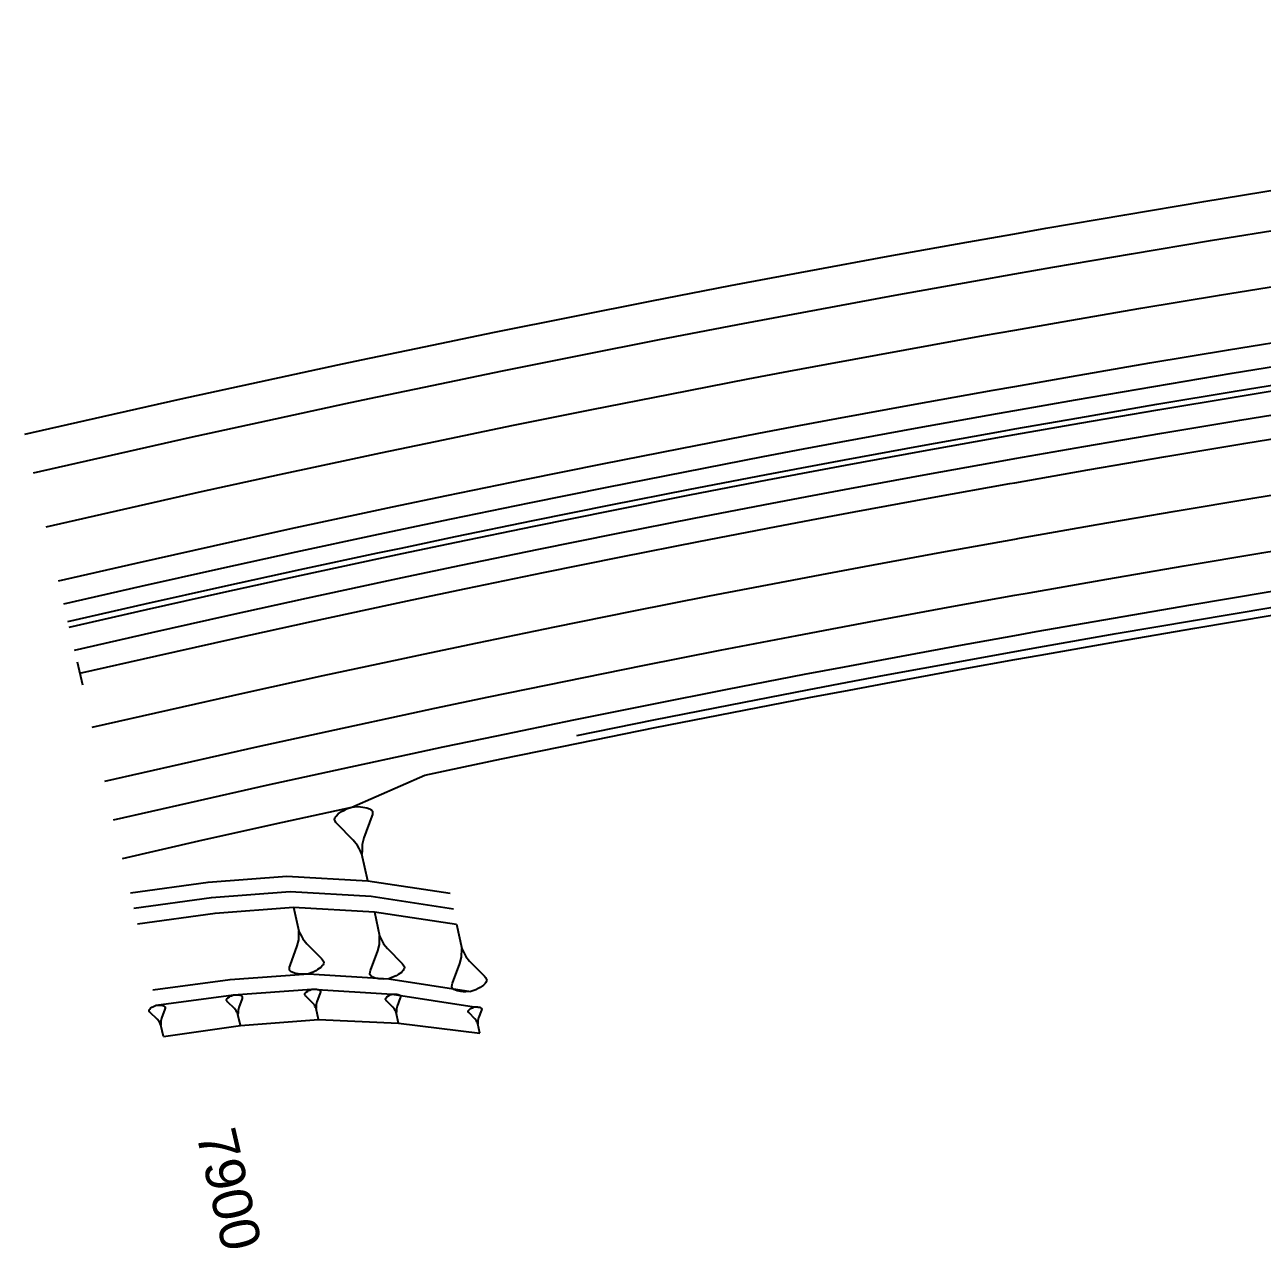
# Model space of a CAD drawing. Extents: x 388537 to 389570, y 804803 to 804975.
# Drawn here: x 388537.4 to 388615.6, y 804892.9 to 804970.3 of the extents above; entities that cross this region are included whole.
import ezdxf
from ezdxf.enums import TextEntityAlignment as Align

# ---------------------------------------------------------------- set-up
doc = ezdxf.new("R2010")
doc.units = 0
doc.layers.get('0').update_dxf_attribs({"linetype": 'CONTINUOUS'})
doc.styles.add('ARIAL', font='ARIAL.FON')

msp = doc.modelspace()

# ---------------------------------------------------------------- linework, layer by layer
at = {"color": 3}
msp.add_line((388540.743, 804930.0575), (388541.0798, 804928.5958), dxfattribs=at)
at = {"color": 7}
for p, q in [((388557.01, 804920.0867), (388557.0372, 804920.1931)), ((388557.0372, 804920.1931), (388557.0748, 804920.2515)), ((388557.0748, 804920.2515), (388557.1124, 804920.31)), ((388557.1124, 804920.31), (388557.2355, 804920.4372)), ((388557.2355, 804920.4372), (388557.4547, 804920.5853)), ((388557.4547, 804920.5853), (388557.5883, 804920.6646)), ((388557.5883, 804920.6646), (388557.7698, 804920.7543)), ((388557.7698, 804920.7543), (388558.0954, 804920.8752)), ((388558.0954, 804920.8752), (388558.4419, 804920.9002)), ((388558.4419, 804920.9002), (388558.6443, 804920.8939)), ((388558.6443, 804920.8939), (388558.7987, 804920.8772)), ((388558.7987, 804920.8772), (388559.0596, 804920.8333)), ((388559.3766, 804920.2989), (388558.8692, 804918.9322)), ((388559.0596, 804920.8333), (388559.2244, 804920.7685)), ((388559.2244, 804920.7685), (388559.2828, 804920.7309)), ((388559.2828, 804920.7309), (388559.3412, 804920.6934)), ((388559.3412, 804920.6934), (388559.4101, 804920.6078)), ((388559.4038, 804920.4054), (388559.3766, 804920.2989)), ((388559.4205, 804920.5598), (388559.4038, 804920.4054)), ((388559.4101, 804920.6078), (388559.4205, 804920.5598)), ((388557.0205, 804920.0387), (388557.01, 804920.0867)), ((388557.0997, 804919.9051), (388557.0205, 804920.0387)), ((388557.1686, 804919.8195), (388557.0997, 804919.9051)), ((388558.1971, 804918.7862), (388557.1686, 804919.8195)), ((388558.4725, 804918.4439), (388558.1971, 804918.7862)), ((388558.8692, 804918.9322), (388558.7605, 804918.5065)), ((388558.5622, 804918.2623), (388558.4725, 804918.4439)), ((388558.6519, 804918.0808), (388558.5622, 804918.2623)), ((388558.7416, 804917.8992), (388558.6519, 804918.0808)), ((388558.7479, 804918.1016), (388558.7416, 804917.8992)), ((388559.1064, 804916.2191), (388558.7416, 804917.8992)), ((388558.7542, 804918.304), (388558.7479, 804918.1016)), ((388558.7605, 804918.5065), (388558.7542, 804918.304)), ((388554.4258, 804914.5573), (388554.7628, 804913.036)), ((388559.5307, 804914.2647), (388559.8626, 804912.7361)), ((388564.7295, 804913.4755), (388565.0561, 804911.9401)), ((388554.6511, 804912.0993), (388554.748, 804912.4855)), ((388554.748, 804912.4855), (388554.7529, 804912.669)), ((388554.7529, 804912.669), (388554.7578, 804912.8525)), ((388554.7578, 804912.8525), (388554.7628, 804913.036)), ((388554.7628, 804913.036), (388554.8448, 804912.8718)), ((388554.8448, 804912.8718), (388554.9268, 804912.7075)), ((388554.9268, 804912.7075), (388555.0087, 804912.5433)), ((388555.0087, 804912.5433), (388555.2596, 804912.2341)), ((388559.8454, 804912.1836), (388559.8511, 804912.3678)), ((388559.8511, 804912.3678), (388559.8568, 804912.552)), ((388559.8568, 804912.552), (388559.8626, 804912.7361)), ((388559.8626, 804912.7361), (388559.9442, 804912.5709)), ((388559.9442, 804912.5709), (388560.0258, 804912.4057)), ((388560.0258, 804912.4057), (388560.1074, 804912.2405)), ((388554.1964, 804910.8586), (388554.6511, 804912.0993)), ((388555.2596, 804912.2341), (388556.1958, 804911.3016)), ((388559.2848, 804910.5528), (388559.7465, 804911.7963)), ((388559.7465, 804911.7963), (388559.8454, 804912.1836)), ((388560.1074, 804912.2405), (388560.3579, 804911.9291)), ((388560.3579, 804911.9291), (388561.2937, 804910.989)), ((388565.0364, 804911.3857), (388565.043, 804911.5705)), ((388565.043, 804911.5705), (388565.0495, 804911.7553)), ((388565.0495, 804911.7553), (388565.0561, 804911.9401)), ((388565.0561, 804911.9401), (388565.1373, 804911.774)), ((388565.1373, 804911.774), (388565.2184, 804911.6078)), ((388565.2184, 804911.6078), (388565.2996, 804911.4417)), ((388554.1576, 804910.622), (388554.1722, 804910.7621)), ((388554.1722, 804910.7621), (388554.1964, 804910.8586)), ((388556.1375, 804910.7415), (388555.9394, 804910.6064)), ((388556.2486, 804910.8573), (388556.1375, 804910.7415)), ((388556.1958, 804911.3016), (388556.2585, 804911.2243)), ((388556.2825, 804910.9104), (388556.2486, 804910.8573)), ((388556.2585, 804911.2243), (388556.3309, 804911.1035)), ((388556.3163, 804910.9635), (388556.2825, 804910.9104)), ((388556.3405, 804911.06), (388556.3163, 804910.9635)), ((388556.3309, 804911.1035), (388556.3405, 804911.06)), ((388561.2937, 804910.989), (388561.3564, 804910.9111)), ((388561.3564, 804910.9111), (388561.4285, 804910.7896)), ((388561.438, 804910.7459), (388561.4133, 804910.6491)), ((388561.4285, 804910.7896), (388561.438, 804910.7459)), ((388564.467, 804909.7514), (388564.9356, 804910.9974)), ((388564.9356, 804910.9974), (388565.0364, 804911.3857)), ((388565.2996, 804911.4417), (388565.5498, 804911.128)), ((388565.5498, 804911.128), (388566.485, 804910.1806)), ((388554.1673, 804910.5786), (388554.1576, 804910.622)), ((388554.23, 804910.5013), (388554.1673, 804910.5786)), ((388554.2831, 804910.4674), (388554.23, 804910.5013)), ((388554.3362, 804910.4336), (388554.2831, 804910.4674)), ((388554.4858, 804910.3756), (388554.3362, 804910.4336)), ((388554.7224, 804910.3368), (388554.4858, 804910.3756)), ((388554.8624, 804910.3222), (388554.7224, 804910.3368)), ((388555.0459, 804910.3173), (388554.8624, 804910.3222)), ((388555.3598, 804910.3412), (388555.0459, 804910.3173)), ((388555.6544, 804910.4521), (388555.3598, 804910.3412)), ((388555.8187, 804910.5341), (388555.6544, 804910.4521)), ((388555.9394, 804910.6064), (388555.8187, 804910.5341)), ((388559.2449, 804910.3155), (388559.2601, 804910.456)), ((388559.2544, 804910.2718), (388559.2449, 804910.3155)), ((388559.317, 804910.1939), (388559.2544, 804910.2718)), ((388559.2601, 804910.456), (388559.2848, 804910.5528)), ((388559.3702, 804910.1598), (388559.317, 804910.1939)), ((388559.4233, 804910.1256), (388559.3702, 804910.1598)), ((388559.5733, 804910.0667), (388559.4233, 804910.1256)), ((388559.8106, 804910.0267), (388559.5733, 804910.0667)), ((388559.9511, 804910.0115), (388559.8106, 804910.0267)), ((388560.1353, 804910.0058), (388559.9511, 804910.0115)), ((388560.4505, 804910.0285), (388560.1353, 804910.0058)), ((388560.7467, 804910.1385), (388560.4505, 804910.0285)), ((388560.9119, 804910.2201), (388560.7467, 804910.1385)), ((388561.0334, 804910.2922), (388560.9119, 804910.2201)), ((388561.2328, 804910.427), (388561.0334, 804910.2922)), ((388561.3449, 804910.5428), (388561.2328, 804910.427)), ((388561.3791, 804910.5959), (388561.3449, 804910.5428)), ((388561.4133, 804910.6491), (388561.3791, 804910.5959)), ((388566.485, 804910.1806), (388566.5475, 804910.1022)), ((388566.5475, 804910.1022), (388566.6194, 804909.9799)), ((388566.6194, 804909.9799), (388566.6287, 804909.936)), ((388555.1741, 804909.1314), (388555.2244, 804909.1838)), ((388555.2244, 804909.1838), (388555.3139, 804909.2449)), ((388555.3139, 804909.2449), (388555.3686, 804909.2777)), ((388555.3686, 804909.2777), (388555.4428, 804909.3147)), ((388555.4428, 804909.3147), (388555.5761, 804909.3649)), ((388555.5761, 804909.3649), (388555.7181, 804909.3757)), ((388555.7181, 804909.3757), (388555.8011, 804909.3735)), ((388555.8011, 804909.3735), (388555.8644, 804909.3669)), ((388555.8644, 804909.3669), (388555.9714, 804909.3493)), ((388555.9714, 804909.3493), (388556.0391, 804909.3231)), ((388556.0391, 804909.3231), (388556.0631, 804909.3078)), ((388556.0631, 804909.3078), (388556.0871, 804909.2925)), ((388556.0871, 804909.2925), (388556.1155, 804909.2575)), ((388556.1133, 804909.1745), (388556.1023, 804909.1308)), ((388556.1199, 804909.2379), (388556.1133, 804909.1745)), ((388556.1155, 804909.2575), (388556.1199, 804909.2379)), ((388564.4259, 804909.5134), (388564.4418, 804909.6543)), ((388564.4352, 804909.4695), (388564.4259, 804909.5134)), ((388564.4977, 804909.3911), (388564.4352, 804909.4695)), ((388564.4418, 804909.6543), (388564.467, 804909.7514)), ((388564.551, 804909.3565), (388564.4977, 804909.3911)), ((388564.6042, 804909.322), (388564.551, 804909.3565)), ((388564.7544, 804909.2623), (388564.6042, 804909.322)), ((388564.9924, 804909.2212), (388564.7544, 804909.2623)), ((388565.1334, 804909.2053), (388564.9924, 804909.2212)), ((388565.3182, 804909.1988), (388565.1334, 804909.2053)), ((388565.6346, 804909.2202), (388565.3182, 804909.1988)), ((388565.9324, 804909.3294), (388565.6346, 804909.2202)), ((388566.0985, 804909.4106), (388565.9324, 804909.3294)), ((388566.2208, 804909.4824), (388566.0985, 804909.4106)), ((388566.4215, 804909.6168), (388566.2208, 804909.4824)), ((388566.5344, 804909.7326), (388566.4215, 804909.6168)), ((388566.5689, 804909.7858), (388566.5344, 804909.7326)), ((388566.6035, 804909.839), (388566.5689, 804909.7858)), ((388566.6287, 804909.936), (388566.6035, 804909.839)), ((388550.1797, 804908.6761), (388550.1906, 804908.7205)), ((388550.1842, 804908.6561), (388550.1797, 804908.6761)), ((388550.2176, 804908.6008), (388550.1842, 804908.6561)), ((388550.1906, 804908.7205), (388550.206, 804908.7449)), ((388550.206, 804908.7449), (388550.2215, 804908.7694)), ((388550.2466, 804908.5654), (388550.2176, 804908.6008)), ((388550.2215, 804908.7694), (388550.2723, 804908.8228)), ((388550.6785, 804908.1387), (388550.2466, 804908.5654)), ((388550.2723, 804908.8228), (388550.3631, 804908.8853)), ((388550.3631, 804908.8853), (388550.4184, 804908.9187)), ((388550.4184, 804908.9187), (388550.4937, 804908.9567)), ((388550.4937, 804908.9567), (388550.6289, 804909.0082)), ((388550.6289, 804909.0082), (388550.773, 804909.0198)), ((388550.773, 804909.0198), (388550.8573, 804909.0179)), ((388550.8573, 804909.0179), (388550.9217, 804909.0115)), ((388550.9217, 804909.0115), (388551.0305, 804908.9941)), ((388551.1644, 804908.7728), (388550.9579, 804908.2018)), ((388551.0305, 804908.9941), (388551.0993, 804908.9678)), ((388551.0993, 804908.9678), (388551.1238, 804908.9523)), ((388551.1238, 804908.9523), (388551.1483, 804908.9369)), ((388551.1483, 804908.9369), (388551.1772, 804908.9015)), ((388551.1753, 804908.8172), (388551.1644, 804908.7728)), ((388551.1817, 804908.8815), (388551.1753, 804908.8172)), ((388551.1772, 804908.9015), (388551.1817, 804908.8815)), ((388555.1325, 804909.0397), (388555.1435, 804909.0834)), ((388555.1369, 804909.0201), (388555.1325, 804909.0397)), ((388555.1696, 804908.9655), (388555.1369, 804909.0201)), ((388555.1435, 804909.0834), (388555.1588, 804909.1074)), ((388555.1588, 804909.1074), (388555.1741, 804909.1314)), ((388555.198, 804908.9305), (388555.1696, 804908.9655)), ((388555.6214, 804908.5087), (388555.198, 804908.9305)), ((388555.7349, 804908.3688), (388555.6214, 804908.5087)), ((388555.8529, 804908.395), (388555.8506, 804908.312)), ((388555.8966, 804908.5697), (388555.8529, 804908.395)), ((388556.1023, 804909.1308), (388555.8966, 804908.5697)), ((388560.2381, 804908.7428), (388560.2487, 804908.7844)), ((388560.2422, 804908.724), (388560.2381, 804908.7428)), ((388560.2732, 804908.6718), (388560.2422, 804908.724)), ((388560.2487, 804908.7844), (388560.2634, 804908.8073)), ((388560.2634, 804908.8073), (388560.2781, 804908.8301)), ((388560.3001, 804908.6383), (388560.2732, 804908.6718)), ((388560.2781, 804908.8301), (388560.3263, 804908.8799)), ((388560.7024, 804908.2341), (388560.3001, 804908.6383)), ((388560.3263, 804908.8799), (388560.412, 804908.9378)), ((388560.412, 804908.9378), (388560.4643, 804908.9688)), ((388560.4643, 804908.9688), (388560.5353, 804909.0039)), ((388560.5353, 804909.0039), (388560.6627, 804909.0512)), ((388560.6627, 804909.0512), (388560.7982, 804909.061)), ((388560.7982, 804909.061), (388560.8773, 804909.0585)), ((388560.8773, 804909.0585), (388560.9378, 804909.052)), ((388560.9378, 804909.052), (388561.0398, 804909.0348)), ((388561.1638, 804908.8258), (388560.9653, 804908.2912)), ((388561.0398, 804909.0348), (388561.1043, 804909.0095)), ((388561.1043, 804909.0095), (388561.1271, 804908.9948)), ((388561.1271, 804908.9948), (388561.15, 804908.9801)), ((388561.15, 804908.9801), (388561.1769, 804908.9466)), ((388561.1744, 804908.8674), (388561.1638, 804908.8258)), ((388561.181, 804908.9278), (388561.1744, 804908.8674)), ((388561.1769, 804908.9466), (388561.181, 804908.9278)), ((388545.2871, 804908.0119), (388545.2981, 804908.0573)), ((388545.2918, 804907.9916), (388545.2871, 804908.0119)), ((388545.3262, 804907.9353), (388545.2918, 804907.9916)), ((388545.2981, 804908.0573), (388545.3137, 804908.0823)), ((388545.3137, 804908.0823), (388545.3294, 804908.1073)), ((388545.3559, 804907.8993), (388545.3262, 804907.9353)), ((388545.3294, 804908.1073), (388545.381, 804908.1621)), ((388545.7985, 804907.4658), (388545.3559, 804907.8993)), ((388545.381, 804908.1621), (388545.4733, 804908.2262)), ((388545.4733, 804908.2262), (388545.5297, 804908.2606)), ((388545.5297, 804908.2606), (388545.6063, 804908.2996)), ((388545.6063, 804908.2996), (388545.744, 804908.3528)), ((388545.744, 804908.3528), (388545.8911, 804908.3652)), ((388545.8911, 804908.3652), (388545.9771, 804908.3637)), ((388545.9771, 804908.3637), (388546.0428, 804908.3574)), ((388546.0428, 804908.3574), (388546.1539, 804908.3401)), ((388546.2914, 804908.1148), (388546.0832, 804907.5314)), ((388546.1539, 804908.3401), (388546.2242, 804908.3135)), ((388546.2242, 804908.3135), (388546.2493, 804908.2979)), ((388546.2493, 804908.2979), (388546.2743, 804908.2822)), ((388546.2743, 804908.2822), (388546.304, 804908.2462)), ((388546.3024, 804908.1602), (388546.2914, 804908.1148)), ((388546.3087, 804908.2259), (388546.3024, 804908.1602)), ((388546.304, 804908.2462), (388546.3087, 804908.2259)), ((388550.7944, 804907.9971), (388550.6785, 804908.1387)), ((388550.8324, 804907.9218), (388550.7944, 804907.9971)), ((388550.8704, 804907.8465), (388550.8324, 804907.9218)), ((388550.9084, 804907.7712), (388550.8704, 804907.8465)), ((388550.9103, 804907.8556), (388550.9084, 804907.7712)), ((388551.0662, 804907.0729), (388550.9084, 804907.7712)), ((388550.9122, 804907.9399), (388550.9103, 804907.8556)), ((388550.9141, 804908.0242), (388550.9122, 804907.9399)), ((388550.9579, 804908.2018), (388550.9141, 804908.0242)), ((388555.772, 804908.2946), (388555.7349, 804908.3688)), ((388555.8091, 804908.2203), (388555.772, 804908.2946)), ((388555.8461, 804908.146), (388555.8091, 804908.2203)), ((388555.8484, 804908.229), (388555.8461, 804908.146)), ((388555.9986, 804907.4579), (388555.8461, 804908.146)), ((388555.8506, 804908.312), (388555.8484, 804908.229)), ((388560.8102, 804908.1002), (388560.7024, 804908.2341)), ((388560.8452, 804908.0292), (388560.8102, 804908.1002)), ((388560.8803, 804907.9581), (388560.8452, 804908.0292)), ((388560.9154, 804907.8871), (388560.8803, 804907.9581)), ((388560.9179, 804907.9663), (388560.9154, 804907.8871)), ((388561.0581, 804907.23), (388560.9154, 804907.8871)), ((388560.9204, 804908.0455), (388560.9179, 804907.9663)), ((388560.9228, 804908.1247), (388560.9204, 804908.0455)), ((388560.9653, 804908.2912), (388560.9228, 804908.1247)), ((388565.4544, 804907.9625), (388565.4642, 804908.0004)), ((388565.458, 804907.9454), (388565.4544, 804907.9625)), ((388565.4861, 804907.8976), (388565.458, 804907.9454)), ((388565.4642, 804908.0004), (388565.4777, 804908.0212)), ((388565.4777, 804908.0212), (388565.4912, 804908.042)), ((388565.5105, 804907.867), (388565.4861, 804907.8976)), ((388565.4912, 804908.042), (388565.5353, 804908.0872)), ((388565.8758, 804907.4969), (388565.5105, 804907.867)), ((388565.5353, 804908.0872), (388565.6137, 804908.1397)), ((388565.6137, 804908.1397), (388565.6615, 804908.1677)), ((388565.6615, 804908.1677), (388565.7264, 804908.1994)), ((388565.7264, 804908.1994), (388565.8427, 804908.2421)), ((388565.8427, 804908.2421), (388565.9662, 804908.2505)), ((388565.9662, 804908.2505), (388566.0384, 804908.2479)), ((388566.0384, 804908.2479), (388566.0935, 804908.2417)), ((388566.0935, 804908.2417), (388566.1864, 804908.2257)), ((388566.2987, 804908.0346), (388566.1157, 804907.548)), ((388566.1864, 804908.2257), (388566.2451, 804908.2023)), ((388566.2451, 804908.2023), (388566.2659, 804908.1888)), ((388566.2659, 804908.1888), (388566.2867, 804908.1753)), ((388566.2867, 804908.1753), (388566.3111, 804908.1447)), ((388566.3085, 804908.0725), (388566.2987, 804908.0346)), ((388566.3147, 804908.1276), (388566.3085, 804908.0725)), ((388566.3111, 804908.1447), (388566.3147, 804908.1276)), ((388545.9173, 804907.3218), (388545.7985, 804907.4658)), ((388545.9564, 804907.2452), (388545.9173, 804907.3218)), ((388545.9955, 804907.1685), (388545.9564, 804907.2452)), ((388546.0346, 804907.0918), (388545.9955, 804907.1685)), ((388546.0361, 804907.1779), (388546.0346, 804907.0918)), ((388546.1986, 804906.38), (388546.0346, 804907.0918)), ((388546.0377, 804907.2639), (388546.0361, 804907.1779)), ((388546.0393, 804907.35), (388546.0377, 804907.2639)), ((388546.0832, 804907.5314), (388546.0393, 804907.35)), ((388565.9735, 804907.3744), (388565.8758, 804907.4969)), ((388566.0052, 804907.3095), (388565.9735, 804907.3744)), ((388566.0369, 804907.2446), (388566.0052, 804907.3095)), ((388566.0686, 804907.1798), (388566.0369, 804907.2446)), ((388566.0712, 804907.2519), (388566.0686, 804907.1798)), ((388566.1962, 804906.58), (388566.0686, 804907.1798)), ((388566.0737, 804907.3241), (388566.0712, 804907.2519)), ((388566.0763, 804907.3963), (388566.0737, 804907.3241)), ((388566.1157, 804907.548), (388566.0763, 804907.3963))]:
    msp.add_line(p, q, dxfattribs=at)
at = {"color": 2, "linetype": 'CONTINUOUS'}
for points in [[(388600, 804957.1031), (388601.9733, 804957.4494), (388606.9661, 804958.3038), (388611.9624, 804959.1372), (388616.9623, 804959.9495), (388621.9655, 804960.7407), (388626.972, 804961.5108), (388631.9817, 804962.2598), (388636.9946, 804962.9876), (388642.0104, 804963.6943), (388646.0141, 804964.2428), (388647.0292, 804964.3797), (388652.0509, 804965.044), (388657.0753, 804965.6871), (388662.1024, 804966.309), (388667.132, 804966.9097), (388672.1642, 804967.4892), (388677.1987, 804968.0474), (388682.2356, 804968.5844), (388687.2746, 804969.1001), (388692.3159, 804969.5945), (388697.3591, 804970.0677), (388700, 804970.3042)], [(388600, 804945.935), (388603.8517, 804946.6109), (388608.7988, 804947.4576), (388613.7493, 804948.2833), (388618.7034, 804949.0882), (388623.6607, 804949.8722), (388628.6214, 804950.6352), (388633.5852, 804951.3773), (388638.5521, 804952.0984), (388643.522, 804952.7986), (388647.489, 804953.3422), (388648.4948, 804953.4778), (388653.4705, 804954.136), (388658.4488, 804954.7732), (388663.4299, 804955.3894), (388668.4134, 804955.9846), (388673.3995, 804956.5588), (388678.3879, 804957.1119), (388683.3786, 804957.6439), (388688.3715, 804958.1549), (388693.3665, 804958.6448), (388698.3635, 804959.1137), (388700, 804959.2602)], [(388537.4312, 804944.4309), (388542.3696, 804945.5578), (388547.3128, 804946.6639), (388552.2606, 804947.7491), (388557.2129, 804948.8134), (388558.7064, 804949.1301), (388562.1696, 804949.8568), (388567.1308, 804950.8793), (388572.0962, 804951.8809), (388577.0657, 804952.8614), (388582.0394, 804953.8211), (388584.622, 804954.3107), (388587.0171, 804954.7597), (388591.9987, 804955.6773), (388596.9841, 804956.5738), (388600, 804957.1031)], [(388600, 804942.8892), (388604.364, 804943.655), (388609.2986, 804944.4995), (388614.2367, 804945.3232), (388619.1782, 804946.126), (388624.1231, 804946.908), (388629.0712, 804947.6691), (388634.0225, 804948.4093), (388638.9769, 804949.1287), (388643.9343, 804949.8271), (388647.8912, 804950.3692), (388648.8945, 804950.5046), (388653.8576, 804951.1611), (388658.8234, 804951.7967), (388663.7919, 804952.4114), (388668.7629, 804953.005), (388673.7364, 804953.5777), (388678.7122, 804954.1294), (388683.6903, 804954.6602), (388688.6706, 804955.1699), (388693.653, 804955.6585), (388698.6375, 804956.1262), (388700, 804956.2482)], [(388539.901, 804933.7118), (388544.7942, 804934.8284), (388549.6921, 804935.9243), (388554.5945, 804936.9996), (388559.5014, 804938.0541), (388560.9813, 804938.3679), (388564.4128, 804939.088), (388569.3285, 804940.1011), (388574.2484, 804941.0935), (388579.1724, 804942.0651), (388584.1005, 804943.0159), (388586.6594, 804943.5011), (388589.0326, 804943.9459), (388593.9685, 804944.8551), (388598.9083, 804945.7434), (388600, 804945.935)], [(388600, 804931.7152), (388601.3572, 804931.9593), (388606.2424, 804932.8166), (388611.1313, 804933.6533), (388616.0236, 804934.4693), (388620.9193, 804935.2647), (388625.8183, 804936.0394), (388630.7206, 804936.7935), (388635.626, 804937.5268), (388640.5344, 804938.2395), (388645.4459, 804938.9314), (388649.3661, 804939.4686), (388650.3601, 804939.6026), (388655.2772, 804940.2531), (388660.197, 804940.8828), (388665.1194, 804941.4918), (388670.0443, 804942.0799), (388674.9716, 804942.6473), (388679.9013, 804943.1939), (388684.8333, 804943.7197), (388689.7674, 804944.2247), (388694.7037, 804944.7088), (388699.6419, 804945.1721), (388700, 804945.2042)], [(388540.5746, 804930.7884), (388545.4554, 804931.9022), (388550.3409, 804932.9953), (388555.231, 804934.0679), (388560.1256, 804935.1198), (388561.6017, 804935.4328), (388565.0246, 804936.151), (388569.9278, 804937.1616), (388574.8353, 804938.1514), (388579.7469, 804939.1206), (388584.6626, 804940.069), (388587.2151, 804940.553), (388589.5822, 804940.9967), (388594.5057, 804941.9036), (388599.433, 804942.7897), (388600, 804942.8892)], [(388543.0444, 804920.0692), (388547.88, 804921.1727), (388552.7202, 804922.2557), (388557.565, 804923.3183), (388562.4142, 804924.3605), (388563.8766, 804924.6706), (388567.2677, 804925.3822), (388572.1255, 804926.3833), (388576.9875, 804927.364), (388581.8536, 804928.3242), (388586.7237, 804929.2638), (388589.2525, 804929.7433), (388591.5977, 804930.1829), (388596.4756, 804931.0814), (388600, 804931.7152)]]:
    msp.add_lwpolyline(points, dxfattribs=at)
at = {"color": 7, "linetype": 'CONTINUOUS'}
for points in [[(388600, 804954.5649), (388602.4002, 804954.9861), (388607.3826, 804955.8388), (388612.3685, 804956.6704), (388617.358, 804957.4811), (388622.3508, 804958.2706), (388627.3469, 804959.0391), (388632.3462, 804959.7865), (388637.3486, 804960.5128), (388642.354, 804961.218), (388646.3493, 804961.7654), (388647.3623, 804961.902), (388652.3735, 804962.5649), (388657.3875, 804963.2067), (388662.4041, 804963.8273), (388667.4233, 804964.4267), (388672.4449, 804965.005), (388677.469, 804965.5621), (388682.4953, 804966.0979), (388687.5239, 804966.6125), (388692.5546, 804967.106), (388697.5874, 804967.5781), (388700, 804967.7942)], [(388600, 804951.0114), (388602.9979, 804951.5375), (388607.9657, 804952.3877), (388612.9371, 804953.2169), (388617.912, 804954.0252), (388622.8902, 804954.8124), (388627.8717, 804955.5787), (388632.8564, 804956.3239), (388637.8441, 804957.0481), (388642.8349, 804957.7512), (388646.8186, 804958.297), (388647.8287, 804958.4332), (388652.8252, 804959.0942), (388657.8245, 804959.7341), (388662.8265, 804960.3529), (388667.831, 804960.9506), (388672.838, 804961.5271), (388677.8473, 804962.0826), (388682.859, 804962.6169), (388687.8729, 804963.13), (388692.8889, 804963.622), (388697.907, 804964.0928), (388700, 804964.2802)], [(388600, 804947.4579), (388603.5955, 804948.0889), (388608.5488, 804948.9366), (388613.5057, 804949.7634), (388618.4659, 804950.5693), (388623.4296, 804951.3542), (388628.3965, 804952.1182), (388633.3666, 804952.8613), (388638.3397, 804953.5833), (388643.3159, 804954.2844), (388647.2879, 804954.8286), (388648.295, 804954.9644), (388653.2769, 804955.6235), (388658.2615, 804956.2615), (388663.2488, 804956.8785), (388668.2387, 804957.4744), (388673.231, 804958.0493), (388678.2257, 804958.6031), (388683.2227, 804959.1358), (388688.2219, 804959.6474), (388693.2232, 804960.138), (388698.2266, 804960.6074), (388700, 804960.7662)], [(388537.9925, 804941.9948), (388542.9206, 804943.1193), (388547.8535, 804944.2231), (388552.791, 804945.306), (388557.733, 804946.3681), (388559.2234, 804946.6841), (388562.6795, 804947.4094), (388567.6302, 804948.4297), (388572.5853, 804949.4292), (388577.5445, 804950.4077), (388582.5078, 804951.3653), (388585.085, 804951.854), (388587.4752, 804952.302), (388592.4464, 804953.2177), (388597.4214, 804954.1124), (388600, 804954.5649)], [(388600, 804941.3663), (388604.6201, 804942.177), (388609.5485, 804943.0205), (388614.4803, 804943.8431), (388619.4156, 804944.6449), (388624.3543, 804945.4259), (388629.2961, 804946.1861), (388634.2412, 804946.9254), (388639.1893, 804947.6438), (388644.1404, 804948.3413), (388648.0924, 804948.8828), (388649.0944, 804949.0179), (388654.0512, 804949.6737), (388659.0107, 804950.3085), (388663.9729, 804950.9223), (388668.9376, 804951.5153), (388673.9048, 804952.0872), (388678.8743, 804952.6382), (388683.8462, 804953.1683), (388688.8202, 804953.6773), (388693.7963, 804954.1654), (388698.7744, 804954.6325), (388700, 804954.7422)], [(388538.7783, 804938.5841), (388543.6921, 804939.7054), (388548.6106, 804940.8059), (388553.5336, 804941.8857), (388558.4612, 804942.9447), (388559.9472, 804943.2598), (388563.3932, 804943.9829), (388568.3295, 804945.0003), (388573.2701, 804945.9968), (388578.2148, 804946.9725), (388583.1636, 804947.9273), (388585.7333, 804948.4146), (388588.1164, 804948.8612), (388593.0731, 804949.7743), (388598.0336, 804950.6663), (388600, 804951.0114)], [(388600, 804937.8115), (388600.3076, 804937.8668), (388605.2178, 804938.7284), (388610.1316, 804939.5694), (388615.0489, 804940.3896), (388619.9696, 804941.1891), (388624.8937, 804941.9677), (388629.8209, 804942.7256), (388634.7514, 804943.4627), (388639.6849, 804944.179), (388644.6214, 804944.8745), (388648.5616, 804945.4144), (388649.5607, 804945.5491), (388654.5029, 804946.2029), (388659.4478, 804946.8358), (388664.3953, 804947.4479), (388669.3453, 804948.0391), (388674.2978, 804948.6094), (388679.2527, 804949.1588), (388684.2098, 804949.6872), (388689.1692, 804950.1948), (388694.1306, 804950.6814), (388699.094, 804951.1471), (388700, 804951.2282)], [(388600, 804934.2553), (388600.9199, 804934.4207), (388605.8155, 804935.2799), (388610.7147, 804936.1183), (388615.6175, 804936.9361), (388620.5236, 804937.7332), (388625.4331, 804938.5096), (388630.3457, 804939.2652), (388635.2616, 804940.0001), (388640.1805, 804940.7143), (388645.1023, 804941.4077), (388649.0309, 804941.946), (388650.027, 804942.0803), (388654.9546, 804942.7322), (388659.8848, 804943.3632), (388664.8177, 804943.9735), (388669.7531, 804944.5629), (388674.6909, 804945.1315), (388679.6311, 804945.6793), (388684.5735, 804946.2062), (388689.5182, 804946.7122), (388694.4649, 804947.1974), (388699.4136, 804947.6617), (388700, 804947.7142)], [(388539.5642, 804935.1735), (388544.4636, 804936.2915), (388549.3676, 804937.3888), (388554.2762, 804938.4654), (388559.1894, 804939.5213), (388560.671, 804939.8355), (388564.1069, 804940.5565), (388569.0288, 804941.5708), (388573.9549, 804942.5645), (388578.8851, 804943.5373), (388583.8194, 804944.4893), (388586.3816, 804944.9751), (388588.7577, 804945.4205), (388593.6999, 804946.3308), (388598.6459, 804947.2203), (388600, 804947.4579)], [(388540.9114, 804929.3267), (388545.7861, 804930.439), (388550.6654, 804931.5308), (388555.5493, 804932.602), (388560.4377, 804933.6526), (388561.9119, 804933.9652), (388565.3304, 804934.6825), (388570.2275, 804935.6918), (388575.1288, 804936.6804), (388580.0342, 804937.6484), (388584.9437, 804938.5956), (388587.4929, 804939.0789), (388589.8571, 804939.5221), (388594.7744, 804940.4278), (388599.6954, 804941.3128), (388600, 804941.3663)], [(388541.6972, 804925.916), (388546.5575, 804927.0251), (388551.4224, 804928.1137), (388556.2919, 804929.1817), (388561.1659, 804930.2292), (388562.6357, 804930.5409), (388566.0442, 804931.2561), (388570.9268, 804932.2624), (388575.8136, 804933.2481), (388580.7045, 804934.2131), (388585.5995, 804935.1576), (388588.1412, 804935.6395), (388590.4984, 804936.0813), (388595.4011, 804936.9844), (388600, 804937.8115)], [(388542.4831, 804922.5054), (388547.329, 804923.6112), (388552.1795, 804924.6965), (388557.0345, 804925.7614), (388561.894, 804926.8058), (388563.3595, 804927.1165), (388566.7579, 804927.8296), (388571.6261, 804928.8329), (388576.4984, 804929.8157), (388581.3748, 804930.7779), (388586.2553, 804931.7195), (388588.7894, 804932.2001), (388591.1397, 804932.6406), (388596.0279, 804933.541), (388600, 804934.2553)], [(388544.1083, 804915.4518), (388549.0195, 804916.1303), (388553.9932, 804916.5099), (388559.1064, 804916.2191), (388564.3134, 804915.4318)], [(388544.3328, 804914.4773), (388549.2399, 804915.1549), (388554.2095, 804915.5336), (388559.3185, 804915.2419), (388564.5214, 804914.4537)], [(388545.5195, 804909.3273), (388550.4084, 804909.9837), (388555.3598, 804910.3412), (388560.4505, 804910.0285), (388565.6346, 804909.2202)], [(388545.744, 804908.3528), (388550.6288, 804909.0082), (388555.5761, 804909.3649), (388560.6627, 804909.0512), (388565.8426, 804908.2421)], [(388546.1986, 804906.38), (388551.0662, 804907.0729), (388555.9986, 804907.4579), (388561.0581, 804907.23), (388566.1962, 804906.58)]]:
    msp.add_lwpolyline(points, dxfattribs=at)
at = {"color": 1, "linetype": 'CONTINUOUS'}
for points in [[(388600, 804944.7675), (388604.0481, 804945.4778), (388608.9904, 804946.3237), (388613.9362, 804947.1486), (388618.8854, 804947.9527), (388623.838, 804948.7359), (388628.7938, 804949.4982), (388633.7528, 804950.2396), (388638.7149, 804950.96), (388643.68, 804951.6595), (388647.6432, 804952.2025), (388648.6481, 804952.3381), (388653.6189, 804952.9956), (388658.5924, 804953.6322), (388663.5686, 804954.2478), (388668.5474, 804954.8424), (388673.5286, 804955.416), (388678.5122, 804955.9686), (388683.4981, 804956.5001), (388688.4861, 804957.0106), (388693.4763, 804957.5001), (388698.4685, 804957.9685), (388700, 804958.1056)], [(388600, 804944.4121), (388604.1078, 804945.133), (388609.0487, 804945.9785), (388613.993, 804946.8033), (388618.9408, 804947.6071), (388623.8919, 804948.3901), (388628.8463, 804949.1522), (388633.8039, 804949.8933), (388638.7645, 804950.6135), (388643.7281, 804951.3128), (388647.6901, 804951.8557), (388648.6947, 804951.9912), (388653.664, 804952.6486), (388658.6361, 804953.285), (388663.6109, 804953.9004), (388668.5882, 804954.4948), (388673.5679, 804955.0683), (388678.55, 804955.6207), (388683.5344, 804956.152), (388688.521, 804956.6624), (388693.5098, 804957.1517), (388698.5005, 804957.6199), (388700, 804957.7542)], [(388540.1592, 804932.5911), (388545.0477, 804933.7067), (388549.9408, 804934.8015), (388554.8385, 804935.8757), (388559.7407, 804936.9293), (388561.2191, 804937.2428), (388564.6473, 804937.9621), (388569.5582, 804938.9743), (388574.4734, 804939.9657), (388579.3926, 804940.9363), (388584.316, 804941.8862), (388586.8724, 804942.371), (388589.2433, 804942.8154), (388594.1745, 804943.7237), (388599.1094, 804944.6112), (388600, 804944.7675)], [(388540.2378, 804932.2501), (388545.1248, 804933.3653), (388550.0165, 804934.4598), (388554.9128, 804935.5337), (388559.8135, 804936.5869), (388561.2915, 804936.9003), (388564.7187, 804937.6195), (388569.6281, 804938.6313), (388574.5418, 804939.6224), (388579.4597, 804940.5928), (388584.3816, 804941.5424), (388586.9372, 804942.027), (388589.3074, 804942.4713), (388594.2371, 804943.3793), (388599.1706, 804944.2666), (388600, 804944.4121)], [(388600, 804930.6992), (388601.5321, 804930.9747), (388606.4132, 804931.8313), (388611.2979, 804932.6672), (388616.186, 804933.4826), (388621.0776, 804934.2773), (388625.9725, 804935.0513), (388630.8706, 804935.8048), (388635.7718, 804936.5375), (388640.676, 804937.2495), (388645.5833, 804937.9409), (388649.5002, 804938.4776), (388650.4934, 804938.6115), (388655.4063, 804939.2614), (388660.3219, 804939.8906), (388665.2401, 804940.4991), (388670.1608, 804941.0867), (388675.0839, 804941.6536), (388680.0094, 804942.1998), (388684.9372, 804942.7251), (388689.8672, 804943.2297), (388694.7992, 804943.7134), (388699.7332, 804944.1763), (388700, 804944.2002)], [(388600, 804930.1912), (388601.6196, 804930.4824), (388606.4986, 804931.3386), (388611.3812, 804932.1742), (388616.2673, 804932.9892), (388621.1567, 804933.7836), (388626.0495, 804934.5573), (388630.9455, 804935.3104), (388635.8446, 804936.0428), (388640.7468, 804936.7546), (388645.652, 804937.4456), (388649.5673, 804937.9821), (388650.56, 804938.116), (388655.4708, 804938.7656), (388660.3843, 804939.3945), (388665.3004, 804940.0027), (388670.219, 804940.5901), (388675.1401, 804941.1568), (388680.0635, 804941.7027), (388684.9892, 804942.2278), (388689.917, 804942.7322), (388694.8469, 804943.2157), (388699.7789, 804943.6784), (388700, 804943.6982)], [(388572.3253, 804925.4035), (388577.1832, 804926.3834), (388582.0451, 804927.3428), (388586.9111, 804928.2816), (388589.4377, 804928.7607), (388591.7809, 804929.1999), (388596.6546, 804930.0976), (388600, 804930.6992)], [(388543.6057, 804917.6331), (388548.431, 804918.7342), (388553.261, 804919.8149), (388558.0954, 804920.8752), (388562.7262, 804922.8933), (388564.1868, 804923.203), (388567.5736, 804923.9137), (388572.4252, 804924.9136), (388577.281, 804925.893), (388582.1409, 804926.852), (388587.0048, 804927.7904), (388589.5303, 804928.2693), (388591.8726, 804928.7083), (388596.7442, 804929.6056), (388600, 804930.1912)], [(388544.5574, 804913.5028), (388549.4603, 804914.1795), (388554.4258, 804914.5573), (388559.5307, 804914.2647), (388564.7295, 804913.4755)]]:
    msp.add_lwpolyline(points, dxfattribs=at)
at = {"color": 3, "linetype": 'CONTINUOUS'}
for points in [[(388600, 804941.3663), (388604.6201, 804942.177), (388609.5485, 804943.0205), (388614.4803, 804943.8431), (388619.4156, 804944.6449), (388624.3543, 804945.4259), (388629.2961, 804946.1861), (388634.2412, 804946.9254), (388639.1893, 804947.6438), (388644.1404, 804948.3413), (388648.0924, 804948.8828), (388649.0944, 804949.0179), (388654.0512, 804949.6737), (388659.0107, 804950.3085), (388663.9729, 804950.9223), (388668.9376, 804951.5153), (388673.9048, 804952.0872), (388678.8743, 804952.6382), (388683.8462, 804953.1683), (388688.8202, 804953.6773), (388693.7963, 804954.1654), (388698.7744, 804954.6325), (388700, 804954.7422)], [(388540.9114, 804929.3267), (388545.7861, 804930.439), (388550.6654, 804931.5308), (388555.5493, 804932.602), (388560.4377, 804933.6526), (388561.9119, 804933.9652), (388565.3304, 804934.6825), (388570.2275, 804935.6918), (388575.1288, 804936.6804), (388580.0342, 804937.6484), (388584.9437, 804938.5956), (388587.4929, 804939.0789), (388589.8571, 804939.5221), (388594.7744, 804940.4278), (388599.6954, 804941.3128), (388600, 804941.3663)]]:
    msp.add_lwpolyline(points, dxfattribs=at)

# ---------------------------------------------------------------- texts
at = {"color": 2, "style": 'ARIAL'}
msp.add_text('7900', height=2.5, rotation=282.975, dxfattribs=at).set_placement((388550.6925, 804900.7943), align=Align.TOP_LEFT)

doc.saveas('drawing.dxf')
